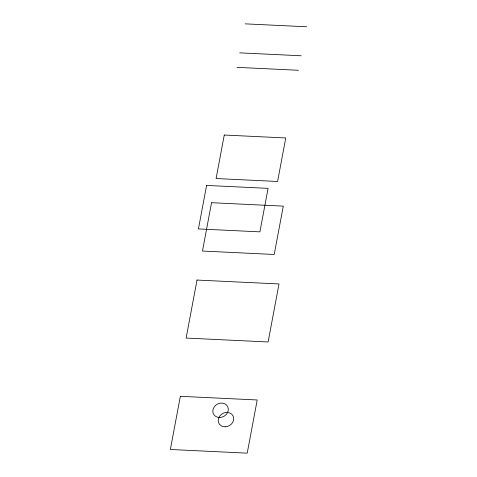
<?xml version="1.0" encoding="UTF-8"?>
<svg xmlns="http://www.w3.org/2000/svg" width="477" height="477" viewBox="0 0 477 477"><rect width="100%" height="100%" fill="white"/><g stroke="black" fill="none" stroke-linecap="round" stroke-linejoin="round"><path stroke-width="0.72" d="M245.154 23.85L306.645 26.778M239.704 52.852L301.196 55.785M236.98 67.358L298.471 70.286M206.595 185.428L198.42 228.936L259.911 231.864L268.086 188.355L206.595 185.428M197.019 280.053L186.119 338.062L268.11 341.967L279.009 283.958L197.019 280.053M211.549 202.707L202.469 251.051L274.209 254.468L283.29 206.124L211.549 202.707M224.262 135.033L216.093 178.541L277.584 181.469L285.753 137.96L224.262 135.033M180.348 396.315L170.355 449.489L247.217 453.15L257.21 399.976L180.348 396.315M219.802 417.488A8.014 6.934 -29.9 0 0 227.642 406.511A8.014 6.934 -29.9 0 0 214.268 406.827A8.014 6.934 -29.9 0 0 219.802 417.488M225.239 426.832A8.014 6.934 -29.9 0 0 232.991 415.807A8.014 6.934 -29.9 0 0 219.605 416.23A8.014 6.934 -29.9 0 0 225.239 426.832"/></g></svg>
